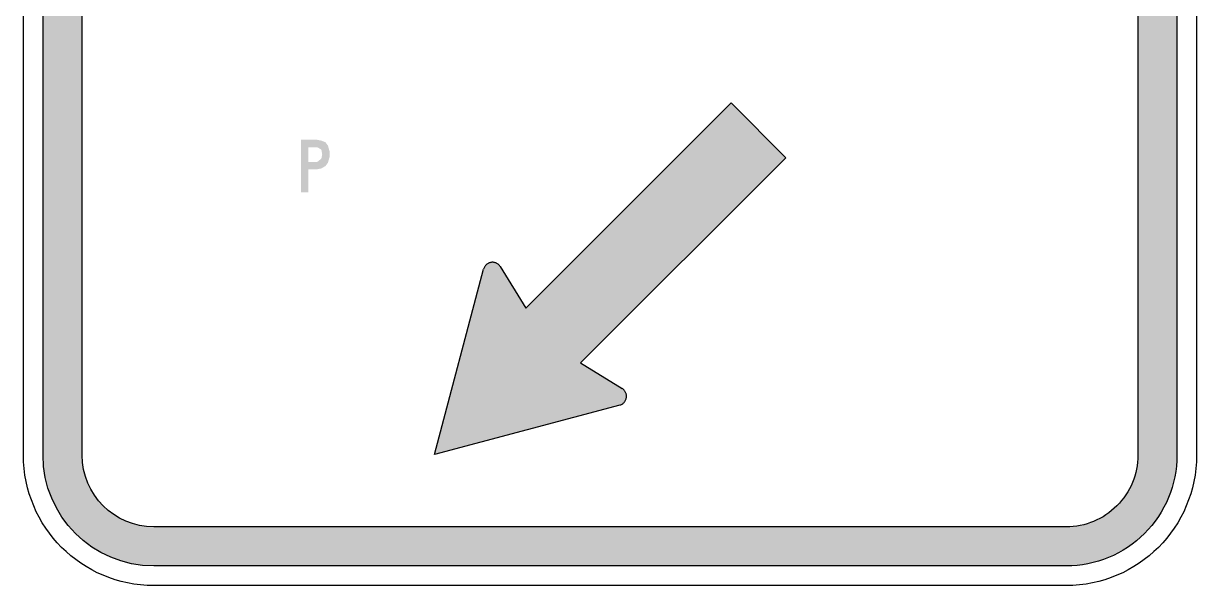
# Model space of a CAD drawing. Extents: x 214 to 1038, y -1303 to 236.
# Drawn here: x 214.1 to 304.1, y 145.6 to 188.7 of the extents above; entities that cross this region are included whole.
import ezdxf

# ---------------------------------------------------------------- set-up
doc = ezdxf.new("R2010")
doc.units = 0
doc.linetypes.add('CENTERX2', pattern=[101.60000000000001, 63.5, -12.7, 12.7, -12.7])
for name, color, linetype in [('L25', 1, 'CONTINUOUS'), ('L35', 3, 'CONTINUOUS'), ('TBLK25', 1, 'CONTINUOUS')]:
    doc.layers.add(name, color=color, linetype=linetype)

msp = doc.modelspace()

# ---------------------------------------------------------------- hatches: boundary and pattern name
at = {"layer": 'L25'}
h = msp.add_hatch(color=256, dxfattribs=at)
edge = h.paths.add_edge_path(flags=16)
edge.add_line((218.5736853219441, 155.6069436853754), (218.5736853219441, 225.6069436853754))
edge.add_arc((224.0736853219441, 225.6069436853754), 5.5, 90, 180, ccw=False)
edge.add_line((224.0736853219441, 231.1069436853754), (294.073685321944, 231.1069436853755))
edge.add_arc((294.0736853219441, 225.6069436853755), 5.499999999999943, -2.8421709430404007e-13, 90.00000000000063, ccw=False)
edge.add_line((299.573685321944, 225.6069436853755), (299.5736853219442, 155.6069436853755))
edge.add_arc((294.0736853219442, 155.6069436853755), 5.5, -90, 2.8421709430404007e-13, ccw=False)
edge.add_line((294.0736853219442, 150.1069436853755), (224.0736853219441, 150.1069436853754))
edge.add_arc((224.0736853219441, 155.6069436853754), 5.5, 180, 270, ccw=False)
edge = h.paths.add_edge_path()
edge.add_line((215.5736853219441, 155.6069436853754), (215.5736853219441, 225.6069436853754))
edge.add_arc((224.0736853219441, 225.6069436853754), 8.5, 90, 180, ccw=False)
edge.add_line((224.0736853219441, 234.1069436853754), (294.073685321944, 234.1069436853755))
edge.add_arc((294.073685321944, 225.6069436853755), 8.499999999999972, 0, 90, ccw=False)
edge.add_line((302.573685321944, 225.6069436853755), (302.5736853219442, 155.6069436853755))
edge.add_arc((294.0736853219442, 155.6069436853755), 8.5, -90, 2.2737367544323206e-13, ccw=False)
edge.add_line((294.0736853219442, 147.1069436853755), (224.0736853219441, 147.1069436853754))
edge.add_arc((224.0736853219441, 155.6069436853754), 8.5, 180, 270, ccw=False)
h = msp.add_hatch(color=256, dxfattribs=at)
edge = h.paths.add_edge_path()
edge.add_line((272.5559084099489, 178.418863028956), (256.8152515587685, 162.678208743803))
edge.add_line((256.8152515587685, 162.678208743803), (260.0036487425359, 160.7190727668551))
edge.add_arc((259.6356277513358, 160.1201367533694), 0.7029678500571976, -75.11847496700989, 58.43102420052969, ccw=False)
edge.add_line((259.8161647790204, 159.4407471892393), (245.6034857928718, 155.6639526150121))
edge.add_line((245.6034857928718, 155.6639526150121), (249.3802826840368, 169.8766309854709))
edge.add_arc((250.0596722187359, 169.6960938470329), 0.7029678500572272, 31.568966459164926, 165.1184656267073, ccw=False)
edge.add_line((250.6586082922161, 170.064114740595), (252.6177437493944, 166.8757172374511))
edge.add_line((252.6177437493944, 166.8757172374511), (268.3584006005747, 182.6163715226041))
edge.add_line((268.3584006005747, 182.6163715226041), (272.5559084099489, 178.418863028956))
at = {"layer": 'TBLK25', "linetype": 'CENTERX2'}
h = msp.add_hatch(color=256, dxfattribs=at)
h.paths.add_polyline_path([(236.6165655970446, 179.2256585746765), (236.5538413436456, 179.2256585746765)], flags=0)
edge = h.paths.add_edge_path(flags=16)
edge.add_line((235.926598809655, 178.0966220134936), (235.926598809655, 179.2256585746765))
edge.add_line((235.926598809655, 179.2256585746765), (236.6165655970446, 179.2256585746765))
edge.add_line((236.9301868640399, 179.0374858144794), (236.6165655970446, 179.2256585746765))
edge.add_line((236.9301868640399, 179.0374858144794), (236.9929111174389, 178.6611402940851))
edge.add_line((236.9929111174389, 178.6611402940851), (236.9301868640399, 178.3475190270898))
edge.add_line((236.9301868640399, 178.3475190270898), (236.6165655970446, 178.0966220134936))
edge.add_line((236.6165655970446, 178.0966220134936), (235.926598809655, 178.0966220134936))
h.paths.add_polyline_path([(236.5538413436456, 179.790176855268), (236.6165655970446, 179.790176855268)], flags=16)
edge = h.paths.add_edge_path()
edge.add_line((235.926598809655, 175.7758246377287), (235.3620805290636, 175.7758246377287))
edge.add_line((235.3620805290636, 175.7758246377287), (235.3620805290636, 179.790176855268))
edge.add_line((235.3620805290636, 179.790176855268), (236.6165655970446, 179.790176855268))
edge.add_line((236.9301868640399, 179.7274526018689), (236.6165655970446, 179.790176855268))
edge.add_line((236.9301868640399, 179.7274526018689), (237.2438081310351, 179.6020040950709))
edge.add_line((237.2438081310351, 179.6020040950709), (237.4319808912323, 179.3511070814747))
edge.add_line((237.4319808912323, 179.3511070814747), (237.5574293980304, 178.9120373076813))
edge.add_line((237.5574293980304, 178.9120373076813), (237.5574293980304, 178.4729675338879))
edge.add_line((237.5574293980304, 178.4729675338879), (237.4319808912323, 178.0338977600946))
edge.add_line((237.4319808912323, 178.0338977600946), (237.2438081310351, 177.7830007464983))
edge.add_line((237.2438081310351, 177.7830007464983), (236.9301868640399, 177.5948279863012))
edge.add_line((236.9301868640399, 177.5948279863012), (236.6165655970446, 177.5321037329022))
edge.add_line((236.6165655970446, 177.5321037329022), (235.926598809655, 177.5321037329022))
edge.add_line((235.926598809655, 177.5321037329022), (235.926598809655, 175.7758246377287))

# ---------------------------------------------------------------- linework, layer by layer
at = {"layer": 'L25'}
for points in [[(215.5736853219441, 155.6069436853754), (215.5736853219441, 225.6069436853754, -0.4142135623730951), (224.0736853219441, 234.1069436853754), (294.073685321944, 234.1069436853755, -0.414213562373096), (302.573685321944, 225.6069436853755), (302.5736853219442, 155.6069436853755, -0.414213562373096), (294.0736853219442, 147.1069436853755), (224.0736853219441, 147.1069436853754, -0.4142135623730951)], [(218.5736853219441, 155.6069436853754), (218.5736853219441, 225.6069436853754, -0.4142135623730951), (224.0736853219441, 231.1069436853754), (294.073685321944, 231.1069436853755, -0.4142135623730966), (299.573685321944, 225.6069436853755), (299.5736853219442, 155.6069436853755, -0.4142135623730965), (294.0736853219442, 150.1069436853755), (224.0736853219441, 150.1069436853754, -0.4142135623730951)]]:
    msp.add_lwpolyline(points, format="xyb", close=True, dxfattribs=at)
at = {"layer": 'L25', "linetype": 'CENTERX2'}
msp.add_lwpolyline([(272.5559084099489, 178.418863028956), (256.8152515587685, 162.678208743803), (260.0036487425359, 160.7190727668551, -0.6590623999816574), (259.8161647790204, 159.4407471892393), (245.6034857928718, 155.6639526150121), (249.3802826840368, 169.8766309854709, -0.6590623999816668), (250.6586082922161, 170.064114740595), (252.6177437493944, 166.8757172374511), (268.3584006005747, 182.6163715226041)], format="xyb", close=True, dxfattribs=at)
at = {"layer": 'L35'}
msp.add_lwpolyline([(214.0736853219441, 155.6069436853754), (214.0736853219441, 225.6069436853754, -0.414213562373095), (224.0736853219441, 235.6069436853754), (294.073685321944, 235.6069436853755, -0.4142135623730943), (304.073685321944, 225.6069436853755), (304.0736853219442, 155.6069436853755, -0.4142135623730955), (294.0736853219442, 145.6069436853755), (224.0736853219441, 145.6069436853754, -0.414213562373095)], format="xyb", close=True, dxfattribs=at)

doc.saveas('drawing.dxf')
